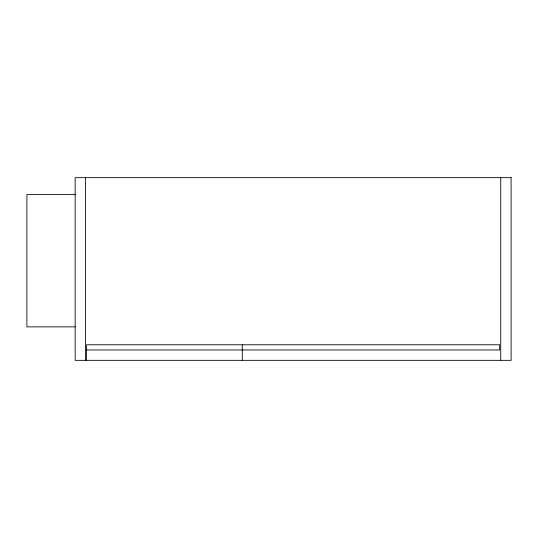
<?xml version="1.0" encoding="UTF-8"?>
<svg xmlns="http://www.w3.org/2000/svg" width="538" height="538" viewBox="0 0 538 538"><rect width="100%" height="100%" fill="white"/><g stroke="black" fill="none" stroke-linecap="round" stroke-linejoin="round"><path stroke-width="0.81" d="M75.165 194.527L26.9 194.527L26.9 326.869L75.165 326.869M86.584 349.962L499.681 349.962L499.681 344.771L86.584 344.771L86.584 360.339M500.723 177.661L500.723 360.339M242.275 344.771L242.275 360.339M85.542 177.661L85.542 360.339M511.1 177.661L75.165 177.661L75.165 360.339L511.1 360.339L511.1 177.661"/></g></svg>
